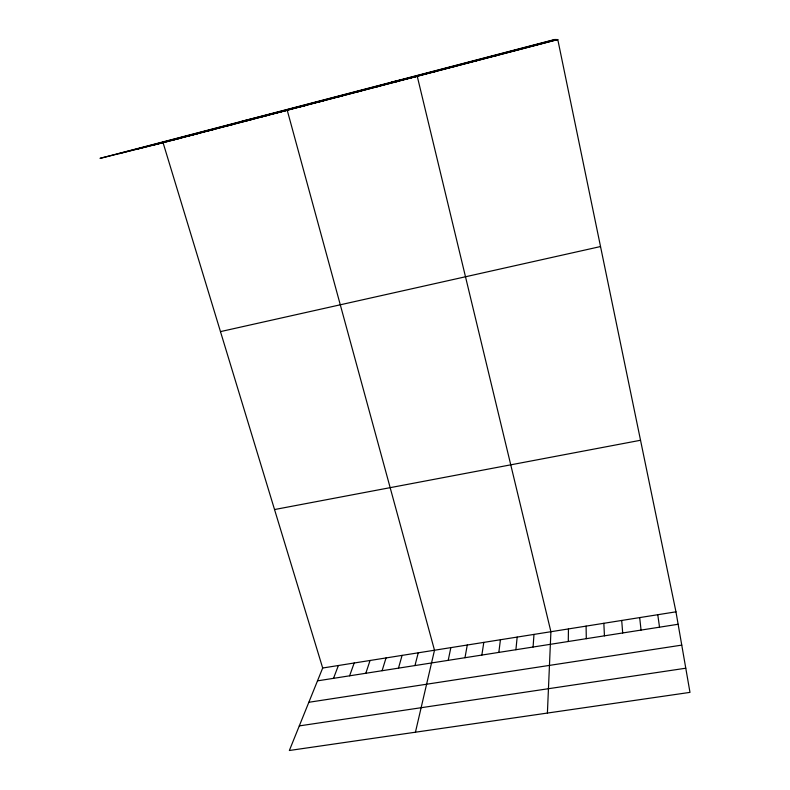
<?xml version="1.0" encoding="UTF-8"?>
<svg xmlns="http://www.w3.org/2000/svg" width="790" height="790" viewBox="0 0 790 790"><rect width="100%" height="100%" fill="white"/><g stroke="black" fill="none" stroke-linecap="round" stroke-linejoin="round"><path stroke-width="1.19" d="M568.277 641.5L568.445 628.929M547.401 713.064L550.907 631.714L417.258 76.304L391.643 82.13M533.082 647.03L533.981 634.41M515.91 649.726L517.164 637.086M498.836 652.402L500.435 639.742M481.861 655.068L483.806 642.389M464.984 657.715L467.275 645.015M448.216 660.341L450.843 647.632M415.431 732.212L434.5 650.229L287.234 110.264L241.947 121.265M414.957 665.565L418.246 652.817M398.476 668.143L402.09 655.384M382.093 670.72L386.034 657.942M365.81 673.278L370.056 660.48M349.615 675.815L354.177 663.008M333.508 678.343L338.387 665.526M163.076 142.704L322.685 668.014L289.357 750.5L689.986 692.376L675.964 611.825L557.789 39.579L554.708 39.5L100.014 158.365L163.076 142.704L557.789 39.579M119.063 153.635L555.646 39.53M137.164 149.142L556.535 39.549M153.418 145.103L557.325 39.569M171.183 140.462L180.466 138.161M207.079 131.081L215.601 128.987M189.077 135.791L197.974 133.589M243.458 121.581L251.181 119.685M225.209 126.351L233.336 124.356M261.826 116.782L269.153 114.994M298.946 107.085L305.444 105.514M317.689 102.187L323.772 100.725M336.56 97.249L342.218 95.906M355.559 92.292L360.793 91.048M374.697 87.285L379.486 86.169M393.963 82.259L398.308 81.252M220.479 331.612L600.528 246.549M433.483 71.93L436.91 71.159M453.756 66.627L456.709 65.995M474.168 61.294L476.637 60.781M494.738 55.922L496.713 55.537M274.535 509.55L640.532 440.267M515.445 50.511L516.927 50.254M322.685 668.014L675.964 611.825M317.501 680.852L678.126 624.268M308.841 702.28L681.76 645.114M299.301 725.901L685.779 668.212M536.311 45.06L537.289 44.941M657.764 614.719L659.532 627.191M639.683 617.592L641.055 630.084M621.71 620.456L622.688 632.968M603.846 623.29L604.439 635.832M586.091 626.115L586.299 638.676"/></g></svg>
